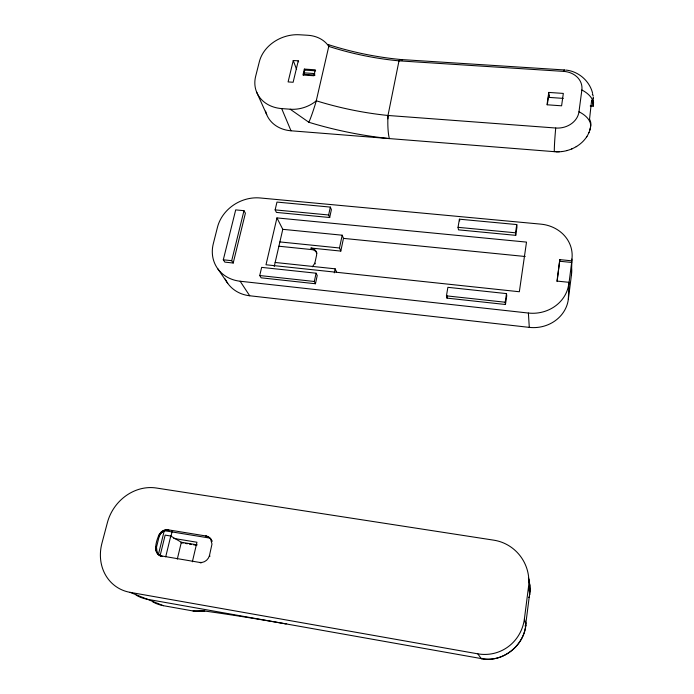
<?xml version="1.0" encoding="UTF-8"?>
<svg xmlns="http://www.w3.org/2000/svg" width="694" height="694" viewBox="0 0 694 694"><rect width="100%" height="100%" fill="white"/><g stroke="black" fill="none" stroke-linecap="round" stroke-linejoin="round"><path stroke-width="1.04" d="M557.126 281.582L559.815 259.634L571.7 260.823L571.648 262.445L568.906 283.889L568.95 282.319L556.987 281.079L559.815 259.634M160.514 555.816L159.82 555.452L161.433 556.18C152.645 553.656 155.968 542.17 158.388 536.358C159.594 532.289 163.827 529.132 168.139 529.826L205.719 535.942L209.12 537.408L208.512 537.009L211.254 539.507L209.319 537.607L209.926 538.006M158.961 554.966L159.655 555.33L157.087 552.337L156.497 547.21L155.794 546.829M528.42 577.859L529.93 586.005L529.461 596.467A39.046 5.101 9.9 0 1 528.602 597.525M308.847 122.274A31.473 2.672 -74.2 0 0 316.065 101.654L328.774 46.403L328.383 45.787A31.256 25.635 -20.8 0 0 307.772 35.264L299.461 34.769A34.813 28.541 -21.3 0 0 259.374 61.627L255.661 76.279A35.004 28.862 -21.7 0 0 281.677 108.585L290.187 109.218L308.847 122.274L315.007 124.105A263.382 160.808 14 0 0 381.448 137.681L389.369 138.592A31.586 6.341 -85.7 0 1 387.859 118.865L387.989 115.473L398.998 60.846L399.709 60.031A31.456 6.22 -85.8 0 1 402.147 60.222M529.401 595.044A39.02 5.162 9.9 0 0 529.739 594.281L529.834 584.973L528.602 578.527M225.212 278.997A36.14 31.759 -29.5 0 0 249.701 295.765L529.288 327.377A34.683 31.629 -3.1 0 0 568.334 299.322L568.95 282.319M568.334 299.322L571.448 274.893L571.925 259.044A35.533 31.898 -4.2 0 0 540.869 224.145L260.207 197.972A37.016 32.132 -28.3 0 0 217.482 227.216L213.301 243.724A37.25 32.497 -29.3 0 0 240.15 281.235L249.701 295.765M387.859 118.865L387.989 115.473A230.712 142.452 14 0 1 316.317 100.795L315.649 101.359A31.49 26.034 -21.4 0 1 290.187 109.227M529.947 592.225L530.043 588.078M328.106 44.72A31.343 2.62 -74.1 0 1 328.783 46.108L328.774 46.403A225.116 151.084 14.6 0 0 398.998 60.846L563.649 71.387A20.716 17.359 -6.2 0 1 581.858 90.003L578.978 111.769A20.863 17.645 -6 0 1 555.729 128.017L555.642 128.945A32.601 1.969 -84.2 0 0 554.289 151.665C570.772 153.383 589.527 142.157 590.863 124.608A32.41 16.934 5.7 0 0 589.536 119.186L591.635 100.214L591.904 100.665A32.193 17.307 5.5 0 1 593.205 106.191L590.204 105.982M525.766 625.424A39.393 4.207 10.1 0 0 525.809 625.094L524.412 618.848L528.533 586.725A41.198 40.295 64.1 0 0 493.816 540.175L156.315 488.012A43.453 38.664 -55 0 0 107.397 522.617L101.931 543.272A43.93 39.011 -56.8 0 0 130.038 592.338L163.411 605.689L193.027 610.972A36.548 33.173 -60.3 0 0 203.776 611.041M571.7 260.823L571.925 259.044M136.163 595.174A42.152 37.658 -57.8 0 0 147.406 599.286L481.202 658.571C503.159 663.23 525.67 644.579 525.983 622.362L529.366 595.868L529.461 596.467M593.205 106.191L593.197 97.524M563.276 98.383L548.841 97.386L549.136 95.312M548.781 92.423L547.002 104.777L561.602 105.809L563.328 93.421L548.781 92.423L548.841 97.386M547.323 104.69L548.807 94.419M505.458 304.501L505.206 302.237L506.49 293.605L447.882 287.325L446.442 295.852L446.971 298.116L505.458 304.501L506.733 295.896L506.49 293.605M515.737 235.344L515.538 232.802L516.761 224.57L459.411 219.191L458.031 227.32L458.5 229.853L515.737 235.344L516.952 227.138L516.761 224.57M525.809 625.094C523.805 646.253 502.196 662.926 481.202 658.571L477.767 653.826L130.038 592.338M446.971 298.116L447.335 295.991M334.3 272.846L335.141 268.821L275.154 262.471M316.958 253.223A7.261 6.437 -25.5 0 0 311.745 249.588L311.007 248.044L340.815 251.089L339.505 247.984L342.177 235.205L282.788 229.324L276.941 217.916L526.512 242.102L519.346 291.749L266.002 264.77L276.941 217.916M340.815 251.089L343.469 238.38L342.177 235.205M315.466 283.751L314.313 281.478L316.1 273.21L261.647 267.381L259.729 275.535L261.126 277.817L315.466 283.751L317.227 275.518L316.1 273.21M329.693 217.517L328.635 214.984L330.335 207.09L276.967 202.084L275.136 209.883L276.429 212.407L329.693 217.517L331.385 209.649L330.335 207.09M312.43 266.808L314.85 263.165L316.638 254.915A7.278 6.454 -25.5 0 0 311.007 248.044M274.243 266.444L282.788 229.324M160.748 555.816L199.56 562.418A8.822 8.016 -58 0 0 209.423 555.764L211.982 544.07L210.646 539.117M192.359 561.793L196.949 542.24L173.734 538.423M304.354 69.088L302.957 75.013L313.905 75.75L315.276 69.816L304.354 69.088L304.718 70.094L303.556 75.021M298.255 60.838L293.128 82.265L288.097 81.918L293.258 60.508L298.255 60.838L298.62 61.844M177.308 559.095L181.342 542.266L170.767 536.037L165.155 535.117L160.062 555.885M165.701 556.831L170.767 536.037M170.811 536.887L172.286 530.823M158.345 554.775L164.235 530.823M233.21 263.009L231.701 260.684L243.984 210.681L235.7 209.883L223.303 259.79L224.839 262.115L233.21 263.009L245.398 213.188L243.984 210.681M155.768 550.16L159.559 534.805M589.709 130.481L590.438 127.601M563.649 71.387L563.728 71.1A32.462 1.935 -84.2 0 1 564.69 70.597M589.024 132.363L588.824 132.823M168.139 529.826L168.807 530.233C164.513 529.539 160.279 532.688 159.073 536.748L158.388 536.358M586.942 136.432L586.664 136.865M398.998 60.846L399.709 60.031M576.671 146.425L576.194 146.712M572.186 148.742L571.665 148.958M567.362 150.425L566.807 150.572M562.305 151.448L561.732 151.518M193.027 610.972L200.948 610.52L206.474 611.275A214.94 12.995 10.9 0 1 275.371 622.067L284.505 623.637A38.725 9.091 -80 0 0 286.7 623.594M556.007 151.76L559.442 151.726M400.733 59.519L564.3 69.947M304.718 70.094L315.623 70.823M304.119 72.861L314.764 73.581M315.076 75.073L304.31 74.336L303.599 72.402M387.989 115.473L555.729 128.017M265.576 111.127A33.824 28.194 -21.7 0 0 291.003 130.784L554.289 151.665M275.136 209.883L328.635 214.984M458.031 227.32L515.538 232.802M343.469 238.38L525.211 256.502M559.806 261.265L571.648 262.445M279.89 241.92L339.505 247.984M278.91 246.223L311.745 249.588M401.219 59.563C376.478 57.246 352.005 52.197 328.349 44.624M565.662 70.059C578.423 71.152 589.709 80.998 592.65 93.438M223.303 259.79L231.701 260.684M259.729 275.535L314.313 281.478M446.442 295.852L505.206 302.237M240.15 281.235L528.386 313.046A35.81 32.471 -3.8 0 0 568.716 284.124M166.855 529.912L168.807 530.233M205.719 535.942L208.321 536.662M163.958 530.615L209.527 538.041M181.342 542.266L197.252 544.885M181.091 542.743L183.164 543.081M185.237 543.419L187.311 543.766M189.384 544.105L191.457 544.452M193.531 544.79L195.604 545.128M206.326 536.341L208.243 536.93L207.636 536.531M578.978 111.769L579.698 112.133A32.427 16.899 5.8 0 1 590.672 126.152M581.858 90.003L582.57 90.367A32.176 17.341 5.5 0 1 593.405 104.673L593.57 102.278M157.477 553.656L158.171 554.02M161.719 556.05L162.413 556.406M158.171 554.359L158.865 554.723M156.393 551.964L157.087 552.337M156.879 552.849L157.573 553.213M156.02 551.01L156.723 551.383M155.777 550.004L156.471 550.377M155.656 548.963L156.35 549.336M155.664 547.896L156.358 548.269M158.77 535.343L159.455 535.733M159.264 534.363L159.95 534.762M159.863 533.452L160.557 533.851M160.566 532.61L161.251 533.009M161.355 531.864L162.04 532.263M162.214 531.214L162.899 531.613M163.133 530.667L163.819 531.066M164.105 530.242L164.782 530.65M165.103 529.947L165.779 530.346M166.118 529.774L166.794 530.181M209.423 555.764L210.039 556.128M167.133 529.739L167.809 530.138M211.549 540.947L212.156 541.337L211.765 540.392M206.699 536.176L207.315 536.566M210.03 538.31L210.638 538.709M217.578 268.517L227.727 283.317M314.85 263.165L315.215 263.92M256.633 92.111L266.704 114.64M335.141 268.821L336.495 271.831M281.677 108.585L291.003 130.784M293.258 60.508L296.607 69.443M592.338 94.289L592.503 94.74M593.275 97.993L593.344 98.461M459.411 219.191L459.714 220.9M592.954 94.826L593.179 96.154M528.533 586.725L529.739 594.281M528.386 313.046L529.288 327.377M571.518 268.361A34.414 31.091 -3.7 0 1 571.448 274.893M163.411 605.689A40.504 36.4 -58.8 0 1 152.559 601.724M481.931 658.25A40.252 2.863 -82.5 0 1 481.202 658.571M526.095 622.874A39.367 4.277 10.1 0 1 525.766 623.498M525.479 625.702A39.393 4.207 10.1 0 1 524.968 625.945M204.765 611.11A37.19 24.368 -80.9 0 1 200.948 610.52M201.217 562.869A8.805 7.998 -58 0 1 200.193 562.773M524.412 618.848A42.022 40.694 70.5 0 1 477.767 653.826"/></g></svg>
